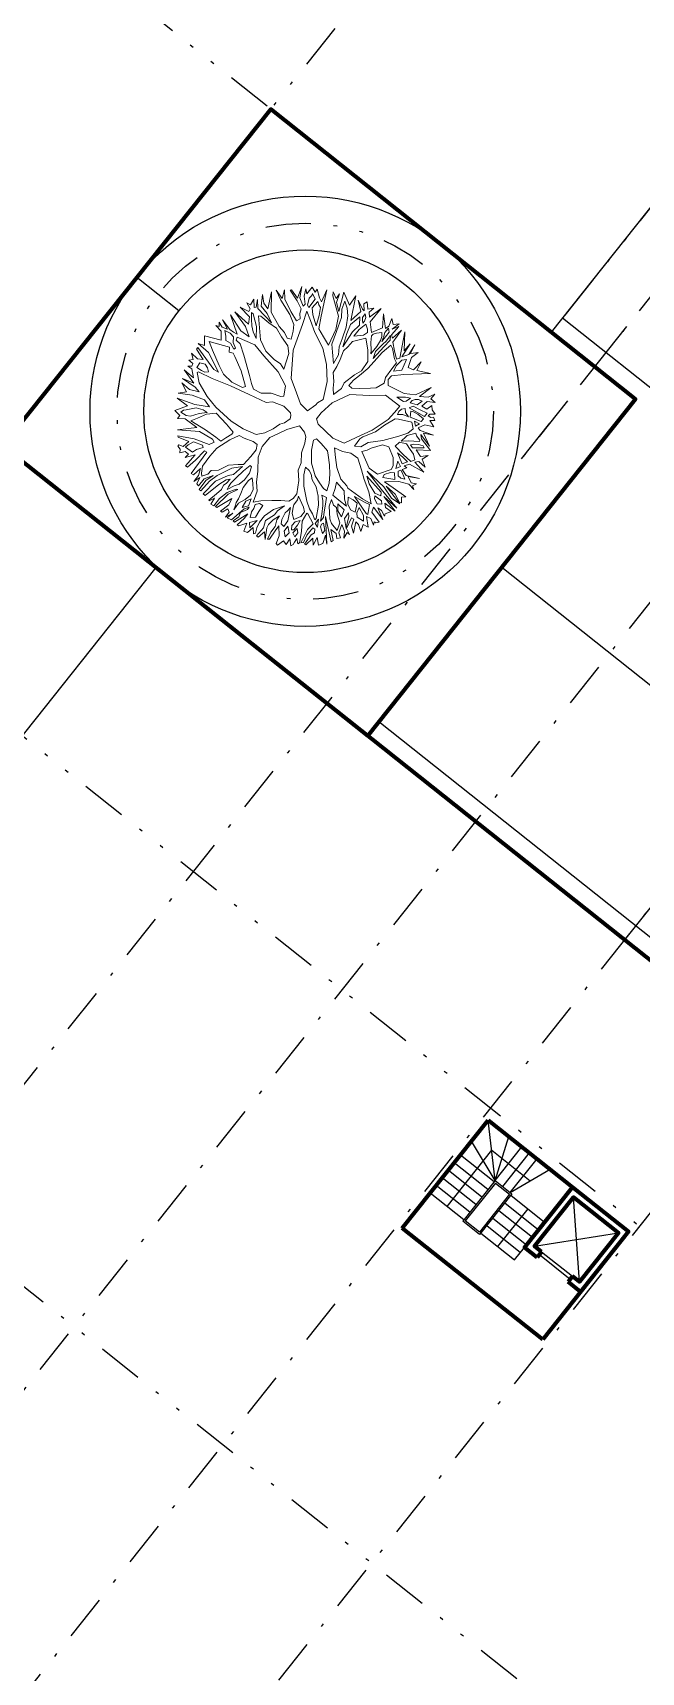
# Model space of a CAD drawing. Header units: metres. Extents: x -664657 to -643449, y -1076720 to -1062383.
# Drawn here: x -657623.84 to -657606.88, y -1068056.24 to -1068010.51 of the extents above; entities that cross this region are included whole.
import ezdxf

# ---------------------------------------------------------------- set-up
doc = ezdxf.new("R2010")
doc.units = ezdxf.units.M
doc.header["$LTSCALE"] = 0.1
doc.linetypes.add('DASHDOT', pattern=[25.4, 12.7, -6.35, 0, -6.35])
doc.linetypes.add('DIVIDE', pattern=[31.75, 12.7, -6.35, 0, -6.35, 0, -6.35])
doc.layers.get('0').update_dxf_attribs({"color": 8, "lineweight": 9})
for name, color, linetype in [('AA_THER_popis', 6, 'Continuous'), ('AA_THER_slabá', 4, 'Continuous'), ('AA_THER_čerchovaná', 84, 'DIVIDE')]:
    doc.layers.add(name, color=color, linetype=linetype)
doc.layers.add('AA_THER_silná', color=1, linetype='Continuous', lineweight=70)
doc.layers.add('AA_THER_STAFAZ', color=252, linetype='Continuous', lineweight=0)

# ---------------------------------------------------------------- blocks, each defined once
blk = doc.blocks.new('A$C0C461CEA')
for p, q in [((-0.025, 0.681), (-0.029, 0.73)), ((-0.029, 0.73), (-0.001, 0.656)), ((0.063, 0.606), (-0.009, 0.765)), ((-0.009, 0.765), (0.101, 0.706)), ((0.101, 0.706), (0.094, 0.804)), ((0.094, 0.804), (0.195, 0.61)), ((0.214, 0.725), (0.134, 0.788)), ((0.134, 0.788), (0.212, 0.751)), ((0.191, 0.795), (0.205, 0.826)), ((0.231, 0.749), (0.191, 0.795)), ((0.195, 0.61), (0.214, 0.725)), ((0.205, 0.826), (0.247, 0.779)), ((0.212, 0.751), (0.231, 0.749)), ((0.247, 0.779), (0.283, 0.818)), ((0.256, 0.734), (0.28, 0.713)), ((0.257, 0.695), (0.256, 0.734)), ((0.283, 0.818), (0.273, 0.766)), ((0.273, 0.766), (0.303, 0.735)), ((0.303, 0.735), (0.335, 0.855)), ((0.335, 0.855), (0.332, 0.706)), ((0.448, 0.732), (0.381, 0.832)), ((0.381, 0.832), (0.473, 0.745)), ((0.398, 0.641), (0.448, 0.732)), ((0.483, 0.777), (0.463, 0.845)), ((0.463, 0.845), (0.503, 0.812)), ((0.473, 0.745), (0.483, 0.777)), ((0.49, 0.711), (0.491, 0.762)), ((0.491, 0.762), (0.519, 0.739)), ((0.503, 0.812), (0.541, 0.849)), ((0.519, 0.739), (0.518, 0.634)), ((0.541, 0.849), (0.523, 0.775)), ((0.523, 0.775), (0.552, 0.829)), ((0.544, 0.723), (0.568, 0.689)), ((0.547, 0.66), (0.544, 0.723)), ((0.552, 0.829), (0.55, 0.733)), ((0.55, 0.733), (0.572, 0.716)), ((0.572, 0.716), (0.592, 0.82)), ((0.592, 0.82), (0.599, 0.69)), ((0.732, 0.619), (0.623, 0.824)), ((0.623, 0.824), (0.721, 0.691)), ((0.721, 0.691), (0.725, 0.772)), ((0.725, 0.772), (0.739, 0.638)), ((0.773, 0.691), (0.762, 0.79)), ((0.762, 0.79), (0.78, 0.708)), ((0.782, 0.71), (0.826, 0.755)), ((0.826, 0.755), (0.807, 0.687)), ((-0.291, 0.473), (-0.326, 0.577)), ((-0.326, 0.577), (-0.279, 0.488)), ((-0.256, 0.522), (-0.284, 0.582)), ((-0.284, 0.582), (-0.25, 0.553)), ((-0.25, 0.553), (-0.251, 0.627)), ((-0.251, 0.627), (-0.205, 0.61)), ((-0.215, 0.587), (-0.164, 0.562)), ((-0.208, 0.57), (-0.215, 0.587)), ((-0.205, 0.61), (-0.205, 0.641)), ((-0.205, 0.641), (-0.143, 0.596)), ((-0.143, 0.596), (-0.108, 0.579)), ((-0.108, 0.579), (-0.136, 0.688)), ((-0.136, 0.688), (-0.031, 0.479)), ((-0.062, 0.681), (-0.084, 0.71)), ((-0.084, 0.71), (-0.025, 0.681)), ((0.086, 0.573), (-0.062, 0.681)), ((-0.001, 0.656), (0.063, 0.606)), ((0.049, 0.709), (0.1, 0.674)), ((0.071, 0.64), (0.049, 0.709)), ((0.115, 0.58), (0.071, 0.64)), ((0.141, 0.467), (0.086, 0.573)), ((0.1, 0.674), (0.148, 0.626)), ((0.154, 0.458), (0.115, 0.58)), ((0.148, 0.626), (0.198, 0.54)), ((0.212, 0.581), (0.226, 0.644)), ((0.236, 0.499), (0.212, 0.581)), ((0.226, 0.644), (0.236, 0.684)), ((0.236, 0.684), (0.278, 0.625)), ((0.272, 0.676), (0.257, 0.695)), ((0.278, 0.625), (0.267, 0.543)), ((0.291, 0.657), (0.272, 0.676)), ((0.28, 0.713), (0.29, 0.678)), ((0.29, 0.678), (0.291, 0.657)), ((0.298, 0.594), (0.316, 0.668)), ((0.299, 0.519), (0.298, 0.594)), ((0.359, 0.578), (0.299, 0.519)), ((0.316, 0.668), (0.354, 0.641)), ((0.392, 0.572), (0.318, 0.477)), ((0.332, 0.706), (0.398, 0.641)), ((0.354, 0.641), (0.373, 0.618)), ((0.373, 0.618), (0.359, 0.578)), ((0.469, 0.501), (0.392, 0.572)), ((0.419, 0.639), (0.417, 0.618)), ((0.417, 0.618), (0.449, 0.568)), ((0.438, 0.663), (0.419, 0.639)), ((0.471, 0.697), (0.438, 0.663)), ((0.482, 0.682), (0.471, 0.697)), ((0.492, 0.669), (0.482, 0.682)), ((0.505, 0.682), (0.49, 0.711)), ((0.503, 0.634), (0.492, 0.669)), ((0.512, 0.575), (0.503, 0.634)), ((0.518, 0.634), (0.505, 0.682)), ((0.511, 0.491), (0.512, 0.575)), ((0.53, 0.531), (0.539, 0.622)), ((0.539, 0.622), (0.547, 0.66)), ((0.562, 0.609), (0.551, 0.471)), ((0.568, 0.689), (0.562, 0.609)), ((0.6, 0.66), (0.581, 0.563)), ((0.599, 0.69), (0.656, 0.641)), ((0.629, 0.644), (0.6, 0.66)), ((0.699, 0.587), (0.629, 0.644)), ((0.656, 0.641), (0.716, 0.594)), ((0.735, 0.569), (0.699, 0.587)), ((0.716, 0.594), (0.732, 0.619)), ((0.739, 0.638), (0.773, 0.691)), ((0.756, 0.617), (0.75, 0.55)), ((0.785, 0.647), (0.756, 0.617)), ((0.78, 0.708), (0.782, 0.71)), ((0.811, 0.549), (0.785, 0.647)), ((0.807, 0.687), (0.84, 0.599)), ((0.84, 0.599), (0.888, 0.613)), ((1.024, 0.679), (0.847, 0.53)), ((0.888, 0.613), (0.897, 0.711)), ((0.897, 0.711), (0.915, 0.627)), ((0.915, 0.627), (1.024, 0.679)), ((1.039, 0.454), (1.103, 0.589)), ((1.103, 0.589), (1.074, 0.465)), ((-0.394, 0.388), (-0.424, 0.459)), ((-0.424, 0.459), (-0.372, 0.399)), ((-0.386, 0.487), (-0.377, 0.497)), ((-0.28, 0.452), (-0.386, 0.487)), ((-0.377, 0.497), (-0.291, 0.473)), ((-0.209, 0.421), (-0.28, 0.452)), ((-0.279, 0.488), (-0.209, 0.448)), ((-0.207, 0.472), (-0.256, 0.522)), ((-0.212, 0.536), (-0.208, 0.57)), ((-0.186, 0.48), (-0.212, 0.536)), ((-0.209, 0.448), (-0.207, 0.472)), ((-0.163, 0.47), (-0.186, 0.48)), ((-0.164, 0.562), (-0.163, 0.47)), ((-0.157, 0.436), (-0.114, 0.321)), ((-0.081, 0.391), (-0.157, 0.436)), ((-0.134, 0.562), (-0.138, 0.487)), ((-0.138, 0.487), (-0.095, 0.443)), ((-0.111, 0.544), (-0.134, 0.562)), ((-0.084, 0.536), (-0.111, 0.544)), ((-0.095, 0.443), (-0.013, 0.385)), ((-0.05, 0.471), (-0.084, 0.536)), ((-0.013, 0.385), (-0.05, 0.471)), ((-0.031, 0.479), (0.019, 0.379)), ((0.175, 0.322), (0.141, 0.467)), ((0.193, 0.345), (0.154, 0.458)), ((0.198, 0.54), (0.234, 0.438)), ((0.234, 0.438), (0.258, 0.367)), ((0.281, 0.388), (0.236, 0.499)), ((0.267, 0.543), (0.281, 0.388)), ((0.318, 0.477), (0.314, 0.414)), ((0.449, 0.568), (0.492, 0.518)), ((0.532, 0.422), (0.469, 0.501)), ((0.492, 0.518), (0.511, 0.491)), ((0.551, 0.471), (0.53, 0.531)), ((0.574, 0.456), (0.571, 0.374)), ((0.581, 0.563), (0.574, 0.456)), ((0.736, 0.502), (0.735, 0.569)), ((0.738, 0.409), (0.736, 0.502)), ((0.75, 0.55), (0.759, 0.494)), ((0.759, 0.494), (0.811, 0.549)), ((0.772, 0.454), (0.768, 0.41)), ((0.847, 0.53), (0.772, 0.454)), ((0.955, 0.401), (1.039, 0.454)), ((1.085, 0.438), (1.06, 0.421)), ((1.074, 0.465), (1.137, 0.506)), ((1.117, 0.447), (1.085, 0.438)), ((1.102, 0.394), (1.117, 0.447)), ((1.137, 0.506), (1.166, 0.562)), ((1.154, 0.472), (1.142, 0.409)), ((1.213, 0.508), (1.154, 0.472)), ((1.166, 0.562), (1.164, 0.508)), ((1.164, 0.508), (1.213, 0.508)), ((1.193, 0.416), (1.206, 0.47)), ((1.206, 0.47), (1.232, 0.441)), ((1.232, 0.441), (1.276, 0.429)), ((1.276, 0.429), (1.239, 0.399)), ((-0.495, 0.221), (-0.55, 0.309)), ((-0.55, 0.309), (-0.495, 0.256)), ((-0.436, 0.238), (-0.503, 0.376)), ((-0.503, 0.376), (-0.397, 0.235)), ((-0.394, 0.371), (-0.482, 0.412)), ((-0.482, 0.412), (-0.394, 0.388)), ((-0.256, 0.32), (-0.394, 0.371)), ((-0.372, 0.399), (-0.265, 0.347)), ((-0.265, 0.347), (-0.176, 0.312)), ((-0.174, 0.275), (-0.256, 0.32)), ((-0.194, 0.381), (-0.209, 0.421)), ((-0.162, 0.346), (-0.194, 0.381)), ((-0.176, 0.312), (-0.162, 0.346)), ((-0.114, 0.321), (-0.04, 0.095)), ((0.012, 0.333), (-0.081, 0.391)), ((0.154, 0.269), (0.012, 0.333)), ((0.019, 0.379), (0.096, 0.349)), ((0.096, 0.349), (0.175, 0.322)), ((0.24, 0.295), (0.193, 0.345)), ((0.308, 0.222), (0.24, 0.295)), ((0.258, 0.367), (0.296, 0.309)), ((0.296, 0.309), (0.308, 0.222)), ((0.314, 0.414), (0.309, 0.363)), ((0.309, 0.363), (0.334, 0.286)), ((0.513, 0.258), (0.54, 0.324)), ((0.54, 0.324), (0.532, 0.422)), ((0.571, 0.374), (0.551, 0.283)), ((0.694, 0.255), (0.731, 0.289)), ((0.834, 0.289), (0.726, 0.197)), ((0.731, 0.289), (0.76, 0.363)), ((0.76, 0.363), (0.738, 0.409)), ((0.768, 0.41), (0.8, 0.37)), ((0.8, 0.37), (0.955, 0.401)), ((0.992, 0.29), (0.834, 0.289)), ((0.943, 0.354), (0.922, 0.336)), ((0.922, 0.336), (0.992, 0.342)), ((0.983, 0.384), (0.943, 0.354)), ((1.022, 0.404), (0.983, 0.384)), ((0.99, 0.219), (0.992, 0.29)), ((0.992, 0.342), (1.008, 0.359)), ((1.008, 0.359), (1.022, 0.404)), ((1.04, 0.305), (1.019, 0.28)), ((1.065, 0.28), (1.04, 0.305)), ((1.06, 0.421), (1.046, 0.396)), ((1.046, 0.396), (1.046, 0.37)), ((1.046, 0.37), (1.102, 0.394)), ((1.084, 0.364), (1.065, 0.329)), ((1.065, 0.329), (1.216, 0.353)), ((1.151, 0.377), (1.084, 0.364)), ((1.115, 0.327), (1.094, 0.318)), ((1.094, 0.318), (1.123, 0.272)), ((1.157, 0.334), (1.115, 0.327)), ((1.123, 0.272), (1.221, 0.303)), ((1.142, 0.409), (1.193, 0.416)), ((1.216, 0.393), (1.151, 0.377)), ((1.223, 0.332), (1.157, 0.334)), ((1.216, 0.353), (1.216, 0.393)), ((1.221, 0.303), (1.223, 0.332)), ((1.265, 0.299), (1.236, 0.242)), ((1.239, 0.399), (1.239, 0.378)), ((1.239, 0.378), (1.266, 0.383)), ((1.336, 0.335), (1.265, 0.299)), ((1.266, 0.383), (1.281, 0.398)), ((1.308, 0.383), (1.275, 0.358)), ((1.275, 0.358), (1.336, 0.335)), ((1.281, 0.398), (1.308, 0.383)), ((-0.612, 0.165), (-0.577, 0.172)), ((-0.557, 0.142), (-0.612, 0.165)), ((-0.577, 0.172), (-0.583, 0.229)), ((-0.583, 0.229), (-0.536, 0.174)), ((-0.526, 0.187), (-0.556, 0.247)), ((-0.556, 0.247), (-0.505, 0.187)), ((-0.536, 0.174), (-0.526, 0.187)), ((-0.505, 0.187), (-0.335, 0.163)), ((-0.495, 0.256), (-0.436, 0.238)), ((-0.415, 0.205), (-0.495, 0.221)), ((-0.444, 0.15), (-0.46, 0.141)), ((-0.353, 0.149), (-0.444, 0.15)), ((-0.335, 0.163), (-0.415, 0.205)), ((-0.397, 0.235), (-0.263, 0.181)), ((-0.273, 0.155), (-0.353, 0.149)), ((-0.191, 0.121), (-0.273, 0.155)), ((-0.263, 0.181), (-0.194, 0.167)), ((-0.194, 0.167), (-0.145, 0.146)), ((-0.142, 0.224), (-0.174, 0.275)), ((-0.145, 0.146), (-0.114, 0.159)), ((-0.114, 0.159), (-0.142, 0.224)), ((0.266, 0.178), (0.154, 0.269)), ((0.364, 0.065), (0.266, 0.178)), ((0.334, 0.286), (0.348, 0.221)), ((0.348, 0.221), (0.354, 0.16)), ((0.354, 0.16), (0.409, 0.103)), ((0.485, 0.148), (0.513, 0.258)), ((0.498, 0.096), (0.485, 0.148)), ((0.534, 0.218), (0.533, 0.155)), ((0.533, 0.155), (0.567, 0.153)), ((0.551, 0.283), (0.534, 0.218)), ((0.567, 0.153), (0.619, 0.192)), ((0.726, 0.197), (0.588, 0.099)), ((0.619, 0.192), (0.694, 0.255)), ((0.985, 0.138), (0.99, 0.219)), ((1.029, 0.181), (0.99, 0.078)), ((1.019, 0.28), (1.014, 0.25)), ((1.014, 0.25), (1.022, 0.223)), ((1.022, 0.223), (1.057, 0.251)), ((1.054, 0.196), (1.029, 0.181)), ((1.161, 0.247), (1.054, 0.196)), ((1.057, 0.251), (1.11, 0.266)), ((1.11, 0.266), (1.065, 0.28)), ((1.15, 0.081), (1.193, 0.151)), ((1.207, 0.21), (1.161, 0.247)), ((1.221, 0.277), (1.173, 0.268)), ((1.173, 0.268), (1.209, 0.239)), ((1.193, 0.151), (1.207, 0.21)), ((1.249, 0.194), (1.201, 0.132)), ((1.209, 0.239), (1.221, 0.277)), ((1.236, 0.242), (1.263, 0.236)), ((1.268, 0.179), (1.249, 0.194)), ((1.263, 0.236), (1.379, 0.275)), ((1.314, 0.169), (1.268, 0.179)), ((1.277, 0.128), (1.319, 0.158)), ((1.411, 0.18), (1.289, 0.213)), ((1.289, 0.213), (1.317, 0.184)), ((1.379, 0.275), (1.301, 0.236)), ((1.301, 0.236), (1.411, 0.18)), ((1.319, 0.158), (1.314, 0.169)), ((1.317, 0.184), (1.443, 0.155)), ((1.367, 0.149), (1.327, 0.131)), ((1.443, 0.155), (1.34, 0.081)), ((1.384, 0.138), (1.367, 0.149)), ((-0.493, -0.002), (-0.644, 0.041)), ((-0.644, 0.041), (-0.485, 0.03)), ((-0.635, 0.101), (-0.551, 0.117)), ((-0.519, 0.086), (-0.635, 0.101)), ((-0.551, 0.117), (-0.557, 0.142)), ((-0.509, 0.126), (-0.526, 0.126)), ((-0.526, 0.126), (-0.492, 0.08)), ((-0.485, 0.03), (-0.519, 0.086)), ((-0.416, 0.057), (-0.509, 0.126)), ((-0.492, 0.08), (-0.453, 0.038)), ((-0.46, 0.141), (-0.318, -0.013)), ((-0.453, 0.038), (-0.411, 0.003)), ((-0.354, -0.026), (-0.416, 0.057)), ((-0.411, 0.003), (-0.354, -0.026)), ((-0.099, 0.096), (-0.191, 0.121)), ((-0.05, 0.048), (-0.099, 0.096)), ((0, -0.086), (-0.05, 0.048)), ((-0.04, 0.095), (0.101, -0.11)), ((0.435, -0.079), (0.364, 0.065)), ((0.409, 0.103), (0.439, 0.053)), ((0.439, 0.053), (0.476, 0.01)), ((0.476, 0.01), (0.498, 0.096)), ((0.588, 0.099), (0.514, -0.053)), ((0.934, -0.024), (0.985, 0.138)), ((0.99, 0.078), (0.966, -0.017)), ((1.064, -0.035), (1.15, 0.081)), ((1.184, 0.044), (1.176, -0.007)), ((1.242, 0.072), (1.184, 0.044)), ((1.201, 0.118), (1.192, 0.06)), ((1.192, 0.06), (1.242, 0.105)), ((1.201, 0.132), (1.201, 0.118)), ((1.242, 0.105), (1.277, 0.128)), ((1.297, 0.051), (1.242, 0.072)), ((1.294, 0.108), (1.276, 0.086)), ((1.276, 0.086), (1.305, 0.077)), ((1.327, 0.131), (1.294, 0.108)), ((1.347, 0.037), (1.297, 0.051)), ((1.305, 0.077), (1.384, 0.138)), ((1.34, 0.081), (1.406, 0.061)), ((1.386, 0.006), (1.347, 0.037)), ((1.367, -0.026), (1.386, 0.006)), ((1.421, 0.016), (1.398, -0.011)), ((1.406, 0.061), (1.454, 0.109)), ((1.495, 0.013), (1.421, 0.016)), ((1.454, 0.109), (1.431, 0.05)), ((1.431, 0.05), (1.495, 0.013)), ((-0.672, -0.144), (-0.697, -0.115)), ((-0.697, -0.115), (-0.649, -0.134)), ((-0.599, -0.118), (-0.687, -0.081)), ((-0.687, -0.081), (-0.582, -0.108)), ((-0.508, -0.101), (-0.659, -0.004)), ((-0.659, -0.004), (-0.5, -0.057)), ((-0.649, -0.134), (-0.599, -0.118)), ((-0.561, -0.129), (-0.611, -0.142)), ((-0.611, -0.142), (-0.575, -0.175)), ((-0.582, -0.108), (-0.544, -0.105)), ((-0.519, -0.137), (-0.561, -0.129)), ((-0.544, -0.105), (-0.508, -0.101)), ((-0.491, -0.179), (-0.519, -0.137)), ((-0.5, -0.057), (-0.412, -0.054)), ((-0.412, -0.054), (-0.493, -0.002)), ((-0.33, -0.078), (-0.491, -0.12)), ((-0.491, -0.12), (-0.481, -0.145)), ((-0.208, -0.104), (-0.33, -0.078)), ((-0.318, -0.013), (-0.221, -0.06)), ((-0.221, -0.06), (-0.118, -0.072)), ((-0.023, -0.134), (-0.208, -0.104)), ((-0.118, -0.072), (-0.051, -0.067)), ((-0.051, -0.067), (0, -0.086)), ((0.101, -0.19), (-0.023, -0.134)), ((0.101, -0.11), (0.215, -0.18)), ((0.412, -0.132), (0.435, -0.079)), ((0.412, -0.157), (0.412, -0.132)), ((0.514, -0.053), (0.492, -0.182)), ((0.864, -0.159), (0.934, -0.024)), ((0.908, -0.119), (0.897, -0.15)), ((0.966, -0.017), (0.908, -0.119)), ((0.946, -0.198), (0.973, -0.127)), ((0.973, -0.127), (1.064, -0.035)), ((1.084, -0.067), (1.026, -0.151)), ((1.138, -0.047), (1.084, -0.067)), ((1.225, -0.095), (1.138, -0.047)), ((1.176, -0.007), (1.277, -0.02)), ((1.271, -0.153), (1.225, -0.095)), ((1.231, -0.04), (1.321, -0.091)), ((1.289, -0.041), (1.231, -0.04)), ((1.277, -0.02), (1.367, -0.026)), ((1.324, -0.116), (1.277, -0.096)), ((1.277, -0.096), (1.303, -0.157)), ((1.346, -0.047), (1.289, -0.041)), ((1.303, -0.157), (1.324, -0.116)), ((1.321, -0.091), (1.346, -0.047)), ((1.347, -0.14), (1.333, -0.161)), ((1.374, -0.053), (1.346, -0.093)), ((1.346, -0.093), (1.374, -0.091)), ((1.368, -0.148), (1.347, -0.14)), ((1.374, -0.091), (1.353, -0.129)), ((1.353, -0.129), (1.41, -0.147)), ((1.514, -0.029), (1.374, -0.053)), ((1.398, -0.011), (1.514, -0.029)), ((1.41, -0.147), (1.519, -0.094)), ((1.519, -0.094), (1.431, -0.145)), ((-0.721, -0.288), (-0.583, -0.227)), ((-0.701, -0.157), (-0.672, -0.144)), ((-0.634, -0.167), (-0.701, -0.157)), ((-0.49, -0.229), (-0.658, -0.302)), ((-0.583, -0.227), (-0.634, -0.167)), ((-0.575, -0.175), (-0.552, -0.204)), ((-0.552, -0.204), (-0.506, -0.197)), ((-0.506, -0.197), (-0.448, -0.22)), ((-0.444, -0.203), (-0.491, -0.179)), ((-0.465, -0.267), (-0.49, -0.229)), ((-0.481, -0.145), (-0.435, -0.149)), ((-0.431, -0.251), (-0.465, -0.267)), ((-0.448, -0.22), (-0.444, -0.203)), ((-0.435, -0.149), (-0.35, -0.207)), ((-0.402, -0.266), (-0.431, -0.251)), ((-0.281, -0.328), (-0.402, -0.266)), ((-0.35, -0.207), (-0.2, -0.314)), ((0.147, -0.271), (0.101, -0.19)), ((0.128, -0.29), (0.147, -0.271)), ((0.215, -0.18), (0.302, -0.23)), ((0.302, -0.23), (0.386, -0.241)), ((0.386, -0.241), (0.412, -0.157)), ((0.492, -0.182), (0.493, -0.246)), ((0.493, -0.246), (0.533, -0.274)), ((0.533, -0.274), (0.71, -0.29)), ((0.71, -0.29), (0.814, -0.262)), ((0.814, -0.262), (0.864, -0.159)), ((0.897, -0.15), (0.901, -0.228)), ((0.901, -0.228), (0.946, -0.198)), ((1.009, -0.187), (0.98, -0.225)), ((0.98, -0.225), (1.12, -0.297)), ((1.026, -0.151), (1.009, -0.187)), ((1.208, -0.294), (1.276, -0.187)), ((1.287, -0.212), (1.256, -0.26)), ((1.256, -0.26), (1.262, -0.288)), ((1.262, -0.288), (1.356, -0.236)), ((1.276, -0.187), (1.271, -0.153)), ((1.318, -0.192), (1.287, -0.212)), ((1.394, -0.229), (1.298, -0.308)), ((1.356, -0.236), (1.318, -0.192)), ((1.333, -0.161), (1.36, -0.194)), ((1.36, -0.194), (1.389, -0.194)), ((1.4, -0.166), (1.368, -0.148)), ((1.389, -0.194), (1.421, -0.179)), ((1.476, -0.191), (1.394, -0.229)), ((1.421, -0.179), (1.4, -0.166)), ((1.431, -0.145), (1.486, -0.17)), ((1.541, -0.201), (1.476, -0.191)), ((1.486, -0.17), (1.527, -0.148)), ((1.527, -0.148), (1.511, -0.184)), ((1.511, -0.184), (1.541, -0.201)), ((-0.722, -0.374), (-0.67, -0.354)), ((-0.605, -0.381), (-0.722, -0.374)), ((-0.67, -0.354), (-0.721, -0.288)), ((-0.705, -0.422), (-0.705, -0.403)), ((-0.705, -0.403), (-0.475, -0.468)), ((-0.602, -0.457), (-0.705, -0.422)), ((-0.658, -0.302), (-0.588, -0.343)), ((-0.429, -0.459), (-0.605, -0.381)), ((-0.588, -0.343), (-0.459, -0.411)), ((-0.459, -0.411), (-0.383, -0.446)), ((-0.167, -0.411), (-0.281, -0.328)), ((-0.2, -0.314), (-0.141, -0.358)), ((-0.182, -0.436), (-0.167, -0.411)), ((-0.141, -0.358), (-0.098, -0.387)), ((0.06, -0.41), (-0.099, -0.448)), ((-0.098, -0.387), (-0.025, -0.371)), ((-0.025, -0.371), (0.046, -0.318)), ((0.046, -0.318), (0.128, -0.29)), ((0.101, -0.37), (0.06, -0.41)), ((0.202, -0.337), (0.101, -0.37)), ((0.284, -0.347), (0.202, -0.337)), ((0.301, -0.364), (0.284, -0.347)), ((0.295, -0.448), (0.313, -0.389)), ((0.313, -0.389), (0.301, -0.364)), ((0.414, -0.386), (0.348, -0.481)), ((0.482, -0.404), (0.414, -0.386)), ((0.518, -0.429), (0.482, -0.404)), ((0.601, -0.382), (0.587, -0.408)), ((0.587, -0.408), (0.628, -0.487)), ((0.66, -0.39), (0.601, -0.382)), ((0.74, -0.406), (0.66, -0.39)), ((0.768, -0.431), (0.74, -0.406)), ((0.773, -0.347), (0.846, -0.329)), ((0.833, -0.407), (0.773, -0.347)), ((0.896, -0.469), (0.833, -0.407)), ((0.846, -0.329), (0.914, -0.295)), ((0.914, -0.295), (0.987, -0.292)), ((0.987, -0.292), (1.076, -0.35)), ((1.076, -0.35), (1.146, -0.402)), ((1.12, -0.297), (1.208, -0.294)), ((1.322, -0.346), (1.122, -0.328)), ((1.122, -0.328), (1.314, -0.377)), ((1.146, -0.366), (1.331, -0.398)), ((1.205, -0.406), (1.146, -0.366)), ((1.146, -0.402), (1.247, -0.462)), ((1.293, -0.438), (1.205, -0.406)), ((1.35, -0.423), (1.293, -0.438)), ((1.298, -0.308), (1.389, -0.301)), ((1.314, -0.377), (1.526, -0.421)), ((1.436, -0.382), (1.322, -0.346)), ((1.331, -0.398), (1.35, -0.423)), ((1.439, -0.334), (1.334, -0.329)), ((1.334, -0.329), (1.521, -0.375)), ((1.526, -0.421), (1.375, -0.412)), ((1.375, -0.412), (1.53, -0.449)), ((1.389, -0.301), (1.527, -0.295)), ((1.521, -0.375), (1.436, -0.382)), ((1.513, -0.369), (1.439, -0.334)), ((1.527, -0.295), (1.496, -0.321)), ((1.496, -0.321), (1.528, -0.358)), ((1.528, -0.358), (1.513, -0.369)), ((-0.671, -0.512), (-0.715, -0.477)), ((-0.715, -0.477), (-0.643, -0.483)), ((-0.697, -0.539), (-0.671, -0.512)), ((-0.651, -0.541), (-0.697, -0.539)), ((-0.67, -0.585), (-0.643, -0.564)), ((-0.643, -0.564), (-0.651, -0.541)), ((-0.643, -0.483), (-0.602, -0.457)), ((-0.562, -0.478), (-0.608, -0.497)), ((-0.608, -0.497), (-0.603, -0.545)), ((-0.603, -0.545), (-0.555, -0.54)), ((-0.569, -0.566), (-0.571, -0.578)), ((-0.439, -0.537), (-0.569, -0.566)), ((-0.528, -0.49), (-0.562, -0.478)), ((-0.555, -0.54), (-0.523, -0.534)), ((-0.5, -0.512), (-0.528, -0.49)), ((-0.523, -0.534), (-0.5, -0.512)), ((-0.475, -0.468), (-0.429, -0.459)), ((-0.274, -0.489), (-0.439, -0.537)), ((-0.383, -0.446), (-0.284, -0.456)), ((-0.284, -0.456), (-0.182, -0.436)), ((-0.099, -0.448), (-0.274, -0.489)), ((0.215, -0.623), (0.252, -0.551)), ((0.252, -0.551), (0.271, -0.484)), ((0.271, -0.484), (0.295, -0.448)), ((0.309, -0.559), (0.276, -0.629)), ((0.348, -0.481), (0.309, -0.559)), ((0.544, -0.477), (0.518, -0.429)), ((0.574, -0.561), (0.544, -0.477)), ((0.627, -0.632), (0.574, -0.561)), ((0.628, -0.487), (0.7, -0.576)), ((0.831, -0.489), (0.768, -0.431)), ((0.885, -0.552), (0.831, -0.489)), ((0.927, -0.618), (0.885, -0.552)), ((0.987, -0.527), (0.896, -0.469)), ((1.063, -0.541), (0.987, -0.527)), ((1.084, -0.55), (1.063, -0.541)), ((1.24, -0.542), (1.084, -0.55)), ((1.271, -0.556), (1.173, -0.572)), ((1.173, -0.572), (1.345, -0.623)), ((1.328, -0.531), (1.24, -0.542)), ((1.247, -0.462), (1.328, -0.531)), ((1.32, -0.545), (1.271, -0.556)), ((1.308, -0.455), (1.382, -0.454)), ((1.323, -0.478), (1.308, -0.455)), ((1.362, -0.62), (1.32, -0.545)), ((1.367, -0.498), (1.323, -0.478)), ((1.492, -0.575), (1.361, -0.539)), ((1.361, -0.539), (1.376, -0.585)), ((1.403, -0.475), (1.367, -0.498)), ((1.382, -0.454), (1.403, -0.475)), ((1.434, -0.521), (1.395, -0.521)), ((1.395, -0.521), (1.492, -0.575)), ((1.53, -0.449), (1.415, -0.452)), ((1.415, -0.452), (1.445, -0.477)), ((1.485, -0.543), (1.434, -0.521)), ((1.445, -0.477), (1.505, -0.474)), ((1.505, -0.474), (1.477, -0.522)), ((1.477, -0.522), (1.485, -0.543)), ((-0.537, -0.67), (-0.676, -0.63)), ((-0.676, -0.63), (-0.569, -0.633)), ((-0.628, -0.583), (-0.67, -0.585)), ((-0.639, -0.698), (-0.537, -0.67)), ((-0.507, -0.691), (-0.639, -0.698)), ((-0.569, -0.633), (-0.628, -0.583)), ((-0.571, -0.578), (-0.503, -0.638)), ((-0.532, -0.735), (-0.456, -0.699)), ((-0.456, -0.699), (-0.507, -0.691)), ((-0.503, -0.638), (-0.373, -0.687)), ((-0.373, -0.687), (-0.256, -0.714)), ((-0.256, -0.714), (-0.076, -0.727)), ((-0.076, -0.727), (0.048, -0.713)), ((0.048, -0.713), (0.165, -0.682)), ((0.165, -0.682), (0.215, -0.623)), ((0.276, -0.629), (0.273, -0.73)), ((0.648, -0.697), (0.627, -0.632)), ((0.706, -0.765), (0.648, -0.697)), ((0.68, -0.635), (0.71, -0.698)), ((0.723, -0.641), (0.68, -0.635)), ((0.7, -0.576), (0.793, -0.643)), ((0.71, -0.698), (0.771, -0.775)), ((0.755, -0.654), (0.723, -0.641)), ((0.793, -0.687), (0.755, -0.654)), ((0.793, -0.643), (0.86, -0.669)), ((0.861, -0.713), (0.793, -0.687)), ((0.86, -0.669), (0.919, -0.683)), ((0.923, -0.765), (0.861, -0.713)), ((0.919, -0.683), (0.953, -0.683)), ((0.953, -0.683), (0.927, -0.618)), ((0.973, -0.572), (1.072, -0.589)), ((0.997, -0.622), (0.973, -0.572)), ((1.018, -0.681), (0.997, -0.622)), ((1.087, -0.68), (1.018, -0.681)), ((1.072, -0.589), (1.119, -0.642)), ((1.171, -0.679), (1.087, -0.68)), ((1.099, -0.713), (1.174, -0.717)), ((1.139, -0.759), (1.099, -0.713)), ((1.119, -0.642), (1.171, -0.679)), ((1.135, -0.61), (1.181, -0.601)), ((1.169, -0.658), (1.135, -0.61)), ((1.218, -0.683), (1.169, -0.658)), ((1.181, -0.601), (1.228, -0.603)), ((1.262, -0.674), (1.218, -0.683)), ((1.228, -0.603), (1.262, -0.674)), ((1.339, -0.652), (1.266, -0.621)), ((1.266, -0.621), (1.279, -0.67)), ((1.279, -0.67), (1.304, -0.696)), ((1.304, -0.696), (1.367, -0.69)), ((1.367, -0.69), (1.339, -0.652)), ((1.345, -0.623), (1.362, -0.62)), ((1.404, -0.631), (1.364, -0.641)), ((1.364, -0.641), (1.432, -0.706)), ((1.376, -0.585), (1.48, -0.613)), ((1.432, -0.706), (1.386, -0.715)), ((1.457, -0.664), (1.404, -0.631)), ((1.461, -0.634), (1.444, -0.636)), ((1.444, -0.636), (1.457, -0.664)), ((1.48, -0.613), (1.461, -0.634)), ((-0.54, -0.767), (-0.622, -0.732)), ((-0.622, -0.732), (-0.532, -0.735)), ((-0.483, -0.76), (-0.59, -0.822)), ((-0.59, -0.822), (-0.54, -0.767)), ((-0.568, -0.862), (-0.416, -0.81)), ((-0.374, -0.724), (-0.483, -0.76)), ((-0.388, -0.824), (-0.446, -0.892)), ((-0.416, -0.81), (-0.302, -0.746)), ((-0.329, -0.8), (-0.388, -0.824)), ((-0.381, -0.913), (-0.335, -0.847)), ((-0.302, -0.746), (-0.374, -0.724)), ((-0.335, -0.847), (-0.287, -0.798)), ((-0.287, -0.798), (-0.329, -0.8)), ((-0.283, -0.813), (-0.322, -0.887)), ((-0.221, -0.753), (-0.283, -0.813)), ((-0.092, -0.771), (-0.221, -0.753)), ((-0.004, -0.791), (-0.092, -0.771)), ((-0.024, -0.869), (-0.002, -0.812)), ((-0.002, -0.812), (-0.004, -0.791)), ((0.055, -0.78), (0.014, -0.86)), ((0.103, -0.771), (0.055, -0.78)), ((0.185, -0.745), (0.103, -0.771)), ((0.227, -0.745), (0.185, -0.745)), ((0.25, -0.786), (0.227, -0.745)), ((0.249, -0.862), (0.25, -0.786)), ((0.273, -0.73), (0.303, -0.824)), ((0.303, -0.824), (0.376, -0.924)), ((0.766, -0.864), (0.706, -0.765)), ((0.771, -0.775), (0.873, -0.86)), ((0.975, -0.826), (0.923, -0.765)), ((0.943, -0.738), (0.987, -0.729)), ((0.979, -0.769), (0.943, -0.738)), ((1.031, -0.928), (0.975, -0.826)), ((1.005, -0.804), (0.979, -0.769)), ((0.987, -0.729), (1.026, -0.796)), ((1.045, -0.869), (1.005, -0.804)), ((1.026, -0.796), (1.051, -0.84)), ((1.033, -0.716), (1.053, -0.774)), ((1.078, -0.743), (1.033, -0.716)), ((1.051, -0.84), (1.075, -0.882)), ((1.053, -0.774), (1.127, -0.856)), ((1.111, -0.744), (1.078, -0.743)), ((1.151, -0.786), (1.111, -0.744)), ((1.127, -0.856), (1.163, -0.878)), ((1.193, -0.78), (1.139, -0.759)), ((1.217, -0.83), (1.151, -0.786)), ((1.174, -0.717), (1.193, -0.78)), ((1.239, -0.897), (1.217, -0.83)), ((1.22, -0.716), (1.225, -0.775)), ((1.246, -0.741), (1.22, -0.716)), ((1.225, -0.775), (1.289, -0.835)), ((1.293, -0.863), (1.24, -0.831)), ((1.24, -0.831), (1.264, -0.903)), ((1.269, -0.792), (1.246, -0.741)), ((1.292, -0.73), (1.269, -0.733)), ((1.269, -0.733), (1.293, -0.833)), ((1.289, -0.835), (1.269, -0.792)), ((1.314, -0.791), (1.292, -0.73)), ((1.293, -0.833), (1.345, -0.856)), ((1.366, -0.826), (1.314, -0.791)), ((1.345, -0.856), (1.318, -0.856)), ((1.318, -0.856), (1.327, -0.913)), ((1.351, -0.74), (1.321, -0.736)), ((1.321, -0.736), (1.366, -0.826)), ((1.406, -0.775), (1.351, -0.74)), ((1.386, -0.715), (1.406, -0.775)), ((-0.457, -0.859), (-0.568, -0.862)), ((-0.519, -0.958), (-0.457, -0.859)), ((-0.458, -0.964), (-0.519, -0.958)), ((-0.463, -0.909), (-0.469, -0.936)), ((-0.469, -0.936), (-0.415, -0.93)), ((-0.446, -0.892), (-0.463, -0.909)), ((-0.456, -0.999), (-0.458, -0.964)), ((-0.402, -0.959), (-0.456, -0.999)), ((-0.415, -0.93), (-0.381, -0.913)), ((-0.275, -0.955), (-0.402, -0.959)), ((-0.396, -1.075), (-0.275, -0.955)), ((-0.237, -0.968), (-0.396, -1.075)), ((-0.322, -0.887), (-0.355, -0.942)), ((-0.355, -0.942), (-0.206, -0.924)), ((-0.105, -0.95), (-0.237, -0.968)), ((-0.206, -0.924), (-0.095, -0.918)), ((-0.078, -0.962), (-0.105, -0.95)), ((-0.102, -1.004), (-0.078, -0.962)), ((-0.095, -0.918), (-0.04, -0.918)), ((-0.04, -0.918), (-0.024, -0.869)), ((-0.027, -0.987), (-0.034, -1.08)), ((0.014, -0.86), (-0.027, -0.987)), ((0.142, -1.04), (0.206, -0.982)), ((0.246, -0.974), (0.184, -1.043)), ((0.206, -0.982), (0.243, -0.953)), ((0.23, -1.077), (0.246, -0.974)), ((0.243, -0.953), (0.249, -0.862)), ((0.277, -0.999), (0.264, -1.085)), ((0.292, -0.925), (0.277, -0.999)), ((0.309, -0.927), (0.292, -0.925)), ((0.33, -0.981), (0.309, -0.927)), ((0.333, -1.053), (0.33, -0.981)), ((0.374, -0.999), (0.362, -1.036)), ((0.41, -1.033), (0.374, -0.999)), ((0.376, -0.924), (0.427, -1.003)), ((0.631, -1.046), (0.693, -0.999)), ((0.693, -0.999), (0.75, -0.958)), ((0.75, -0.958), (0.766, -0.918)), ((0.766, -0.918), (0.766, -0.864)), ((0.789, -0.874), (0.884, -0.921)), ((0.804, -0.903), (0.789, -0.874)), ((0.793, -1.031), (0.796, -0.994)), ((0.796, -0.994), (0.85, -1.098)), ((0.804, -0.956), (0.804, -0.903)), ((0.813, -0.977), (0.804, -0.956)), ((0.841, -1.024), (0.813, -0.977)), ((0.873, -0.86), (0.932, -0.9)), ((0.884, -0.921), (0.914, -0.946)), ((0.914, -0.998), (0.885, -1.058)), ((0.914, -0.946), (0.914, -0.998)), ((0.932, -0.9), (0.98, -0.916)), ((0.939, -0.942), (0.95, -1.023)), ((0.95, -0.942), (0.939, -0.942)), ((1.04, -0.98), (0.95, -0.942)), ((0.98, -0.916), (1.029, -0.945)), ((1.029, -0.945), (1.031, -0.928)), ((1.032, -1.052), (1.04, -0.98)), ((1.075, -0.925), (1.045, -0.869)), ((1.05, -0.921), (1.086, -0.98)), ((1.051, -0.97), (1.05, -0.921)), ((1.086, -0.98), (1.051, -0.97)), ((1.075, -0.882), (1.075, -0.925)), ((1.259, -1.006), (1.085, -0.865)), ((1.085, -0.865), (1.242, -1.046)), ((1.098, -0.94), (1.107, -0.921)), ((1.105, -0.963), (1.098, -0.94)), ((1.156, -0.996), (1.105, -0.963)), ((1.107, -0.921), (1.156, -0.965)), ((1.156, -0.965), (1.156, -0.996)), ((1.163, -0.878), (1.239, -0.897)), ((1.242, -1.046), (1.185, -0.992)), ((1.185, -0.992), (1.213, -1.063)), ((1.249, -0.922), (1.189, -0.924)), ((1.189, -0.924), (1.265, -0.987)), ((1.281, -0.953), (1.249, -0.922)), ((1.265, -0.987), (1.259, -1.006)), ((1.264, -0.903), (1.302, -0.93)), ((1.302, -0.93), (1.281, -0.953)), ((1.327, -0.913), (1.293, -0.863)), ((-0.36, -1.114), (-0.235, -1.047)), ((-0.351, -1.121), (-0.36, -1.114)), ((-0.255, -1.094), (-0.351, -1.121)), ((-0.267, -1.159), (-0.255, -1.094)), ((-0.242, -1.119), (-0.248, -1.151)), ((-0.222, -1.071), (-0.242, -1.119)), ((-0.235, -1.047), (-0.102, -1.004)), ((-0.142, -1.045), (-0.222, -1.071)), ((-0.172, -1.146), (-0.16, -1.106)), ((-0.16, -1.106), (-0.125, -1.059)), ((-0.125, -1.059), (-0.142, -1.045)), ((-0.098, -1.074), (-0.109, -1.185)), ((-0.075, -1.069), (-0.098, -1.074)), ((-0.066, -1.3), (-0.075, -1.069)), ((-0.034, -1.08), (-0.027, -1.189)), ((0.056, -1.171), (0.102, -1.129)), ((0.102, -1.129), (0.142, -1.04)), ((0.184, -1.043), (0.122, -1.171)), ((0.143, -1.221), (0.197, -1.113)), ((0.197, -1.113), (0.23, -1.077)), ((0.232, -1.127), (0.207, -1.153)), ((0.227, -1.18), (0.232, -1.127)), ((0.264, -1.085), (0.258, -1.15)), ((0.294, -1.15), (0.321, -1.112)), ((0.321, -1.112), (0.333, -1.053)), ((0.362, -1.036), (0.365, -1.114)), ((0.365, -1.114), (0.382, -1.166)), ((0.444, -1.071), (0.41, -1.033)), ((0.427, -1.003), (0.48, -1.062)), ((0.443, -1.184), (0.457, -1.127)), ((0.457, -1.127), (0.444, -1.071)), ((0.48, -1.062), (0.512, -1.16)), ((0.512, -1.16), (0.558, -1.109)), ((0.564, -1.133), (0.538, -1.164)), ((0.558, -1.109), (0.631, -1.046)), ((0.596, -1.13), (0.564, -1.133)), ((0.603, -1.193), (0.596, -1.13)), ((0.692, -1.098), (0.664, -1.19)), ((0.746, -1.013), (0.692, -1.098)), ((0.695, -1.217), (0.726, -1.131)), ((0.726, -1.085), (0.746, -1.013)), ((0.726, -1.131), (0.726, -1.085)), ((0.766, -1.11), (0.745, -1.173)), ((0.77, -1.152), (0.766, -1.11)), ((0.79, -1.059), (0.793, -1.031)), ((0.802, -1.122), (0.79, -1.059)), ((0.821, -1.155), (0.802, -1.122)), ((0.885, -1.058), (0.841, -1.024)), ((0.85, -1.098), (0.854, -1.157)), ((0.88, -1.134), (0.881, -1.188)), ((0.924, -1.173), (0.88, -1.134)), ((0.903, -1.11), (0.906, -1.064)), ((0.924, -1.139), (0.903, -1.11)), ((0.906, -1.064), (0.934, -1.03)), ((0.939, -1.127), (0.924, -1.139)), ((0.934, -1.03), (0.94, -1.076)), ((0.94, -1.076), (0.939, -1.127)), ((0.949, -1.154), (0.955, -1.101)), ((0.95, -1.023), (1.001, -1.095)), ((0.955, -1.101), (0.983, -1.126)), ((0.983, -1.126), (0.985, -1.168)), ((1.001, -1.095), (1.036, -1.157)), ((1.059, -1.178), (1.032, -1.052)), ((1.059, -1.012), (1.058, -1.092)), ((1.058, -1.092), (1.075, -1.163)), ((1.08, -1.009), (1.059, -1.012)), ((1.097, -1.037), (1.08, -1.009)), ((1.085, -1.069), (1.097, -1.037)), ((1.092, -1.167), (1.085, -1.069)), ((1.115, -1.083), (1.103, -1.165)), ((1.155, -1.127), (1.115, -1.083)), ((1.192, -1.097), (1.14, -1.053)), ((1.14, -1.053), (1.155, -1.127)), ((1.213, -1.063), (1.192, -1.097)), ((-0.305, -1.172), (-0.267, -1.159)), ((-0.305, -1.187), (-0.305, -1.172)), ((-0.273, -1.193), (-0.305, -1.187)), ((-0.254, -1.22), (-0.273, -1.193)), ((-0.227, -1.182), (-0.254, -1.22)), ((-0.248, -1.151), (-0.172, -1.146)), ((-0.189, -1.184), (-0.227, -1.182)), ((-0.141, -1.15), (-0.193, -1.224)), ((-0.193, -1.224), (-0.189, -1.184)), ((-0.146, -1.278), (-0.141, -1.15)), ((-0.125, -1.278), (-0.146, -1.278)), ((-0.109, -1.185), (-0.125, -1.278)), ((-0.029, -1.216), (-0.041, -1.296)), ((-0.006, -1.273), (-0.029, -1.216)), ((-0.027, -1.189), (0.003, -1.241)), ((-0.005, -1.34), (-0.006, -1.273)), ((0.016, -1.281), (-0.005, -1.34)), ((0.003, -1.241), (0.022, -1.26)), ((0.029, -1.341), (0.016, -1.281)), ((0.022, -1.26), (0.051, -1.215)), ((0.051, -1.215), (0.056, -1.171)), ((0.053, -1.265), (0.052, -1.345)), ((0.097, -1.194), (0.053, -1.265)), ((0.072, -1.268), (0.097, -1.194)), ((0.075, -1.366), (0.072, -1.268)), ((0.102, -1.252), (0.094, -1.366)), ((0.122, -1.171), (0.102, -1.252)), ((0.128, -1.374), (0.143, -1.221)), ((0.183, -1.225), (0.149, -1.374)), ((0.207, -1.153), (0.183, -1.225)), ((0.217, -1.3), (0.228, -1.245)), ((0.219, -1.203), (0.227, -1.18)), ((0.228, -1.245), (0.219, -1.203)), ((0.258, -1.15), (0.261, -1.188)), ((0.261, -1.188), (0.267, -1.213)), ((0.284, -1.234), (0.264, -1.316)), ((0.267, -1.213), (0.294, -1.15)), ((0.279, -1.392), (0.297, -1.24)), ((0.325, -1.162), (0.284, -1.234)), ((0.347, -1.25), (0.294, -1.391)), ((0.297, -1.24), (0.34, -1.156)), ((0.34, -1.156), (0.325, -1.162)), ((0.36, -1.309), (0.347, -1.25)), ((0.382, -1.166), (0.395, -1.216)), ((0.395, -1.216), (0.4, -1.254)), ((0.4, -1.254), (0.409, -1.275)), ((0.409, -1.275), (0.423, -1.315)), ((0.418, -1.245), (0.443, -1.184)), ((0.423, -1.315), (0.418, -1.245)), ((0.48, -1.148), (0.458, -1.192)), ((0.458, -1.192), (0.465, -1.255)), ((0.486, -1.253), (0.46, -1.398)), ((0.465, -1.255), (0.5, -1.209)), ((0.5, -1.209), (0.48, -1.148)), ((0.482, -1.299), (0.513, -1.24)), ((0.513, -1.215), (0.486, -1.253)), ((0.539, -1.269), (0.494, -1.396)), ((0.513, -1.24), (0.513, -1.215)), ((0.538, -1.164), (0.551, -1.2)), ((0.541, -1.319), (0.539, -1.269)), ((0.551, -1.2), (0.555, -1.234)), ((0.555, -1.234), (0.577, -1.28)), ((0.577, -1.28), (0.61, -1.247)), ((0.598, -1.319), (0.639, -1.264)), ((0.61, -1.247), (0.603, -1.193)), ((0.639, -1.264), (0.628, -1.352)), ((0.664, -1.19), (0.665, -1.262)), ((0.665, -1.262), (0.678, -1.314)), ((0.724, -1.278), (0.695, -1.217)), ((0.72, -1.371), (0.724, -1.278)), ((0.745, -1.173), (0.74, -1.228)), ((0.74, -1.228), (0.746, -1.259)), ((0.746, -1.259), (0.797, -1.349)), ((0.794, -1.206), (0.77, -1.152)), ((0.797, -1.267), (0.794, -1.206)), ((0.81, -1.334), (0.797, -1.267)), ((0.873, -1.249), (0.817, -1.181)), ((0.817, -1.181), (0.817, -1.235)), ((0.817, -1.235), (0.825, -1.323)), ((0.854, -1.157), (0.821, -1.155)), ((0.894, -1.316), (0.873, -1.249)), ((0.881, -1.188), (0.919, -1.222)), ((0.929, -1.257), (0.913, -1.32)), ((0.919, -1.222), (0.924, -1.173)), ((0.967, -1.269), (0.929, -1.257)), ((0.985, -1.168), (0.949, -1.154)), ((1.007, -1.252), (0.962, -1.21)), ((0.962, -1.21), (0.967, -1.269)), ((1.044, -1.201), (1.006, -1.17)), ((1.006, -1.17), (1.011, -1.208)), ((1.015, -1.233), (1.007, -1.252)), ((1.011, -1.208), (1.015, -1.233)), ((1.036, -1.157), (1.049, -1.184)), ((1.049, -1.184), (1.044, -1.201)), ((1.075, -1.163), (1.059, -1.178)), ((1.103, -1.165), (1.092, -1.167)), ((-0.041, -1.296), (-0.066, -1.3)), ((0.052, -1.345), (0.029, -1.341)), ((0.094, -1.366), (0.075, -1.366)), ((0.149, -1.374), (0.128, -1.374)), ((0.2, -1.386), (0.217, -1.3)), ((0.206, -1.388), (0.2, -1.386)), ((0.229, -1.342), (0.206, -1.388)), ((0.233, -1.402), (0.229, -1.342)), ((0.263, -1.398), (0.233, -1.402)), ((0.264, -1.316), (0.263, -1.398)), ((0.294, -1.391), (0.279, -1.392)), ((0.338, -1.397), (0.36, -1.309)), ((0.355, -1.395), (0.338, -1.397)), ((0.377, -1.342), (0.355, -1.395)), ((0.403, -1.357), (0.377, -1.342)), ((0.406, -1.411), (0.403, -1.357)), ((0.432, -1.344), (0.406, -1.411)), ((0.42, -1.407), (0.432, -1.344)), ((0.46, -1.398), (0.42, -1.407)), ((0.477, -1.394), (0.493, -1.337)), ((0.494, -1.396), (0.477, -1.394)), ((0.493, -1.337), (0.482, -1.299)), ((0.527, -1.399), (0.541, -1.319)), ((0.544, -1.397), (0.527, -1.399)), ((0.583, -1.338), (0.544, -1.397)), ((0.607, -1.407), (0.583, -1.338)), ((0.628, -1.352), (0.598, -1.319)), ((0.637, -1.397), (0.607, -1.407)), ((0.65, -1.333), (0.637, -1.397)), ((0.687, -1.373), (0.65, -1.333)), ((0.678, -1.314), (0.695, -1.358)), ((0.695, -1.358), (0.687, -1.373)), ((0.737, -1.372), (0.72, -1.371)), ((0.751, -1.301), (0.737, -1.372)), ((0.797, -1.349), (0.751, -1.301)), ((0.825, -1.323), (0.81, -1.334)), ((0.913, -1.32), (0.894, -1.316))]:
    blk.add_line(p, q)

msp = doc.modelspace()

# ---------------------------------------------------------------- linework, layer by layer
at = {"layer": 'AA_THER_popis'}
for p, q in [((-657620.411, -1068025.421), (-657644.06, -1068055.165)), ((-657603.605, -1068031.118), (-657610.768, -1068025.423)), ((-657603.605, -1068031.118), (-657607.34, -1068035.814))]:
    msp.add_line(p, q, dxfattribs=at)
at = {"layer": 'AA_THER_silná'}
for p, q in [((-657585.54, -1068053.146), (-657624.677, -1068022.029)), ((-657613.539, -1068043.852), (-657611.143, -1068040.839)), ((-657611.143, -1068040.839), (-657608.795, -1068042.706)), ((-657608.795, -1068042.706), (-657610.133, -1068044.389)), ((-657609.625, -1068046.964), (-657613.539, -1068043.852)), ((-657607.229, -1068043.951), (-657609.625, -1068046.964)), ((-657609.656, -1068044.512), (-657609.78, -1068044.669)), ((-657608.795, -1068045.197), (-657608.919, -1068045.353))]:
    msp.add_line(p, q, dxfattribs=at)
msp.add_lwpolyline([(-657624.677, -1068022.029), (-657614.502, -1068030.12), (-657607.034, -1068020.727), (-657617.209, -1068012.636)], close=True, dxfattribs=at)
for points in [[(-657609.78, -1068044.669), (-657610.133, -1068044.389), (-657608.795, -1068042.706), (-657607.229, -1068043.951), (-657608.567, -1068045.633), (-657608.919, -1068045.353)], [(-657609.656, -1068044.512), (-657609.852, -1068044.357), (-657608.763, -1068042.987), (-657607.51, -1068043.983), (-657608.599, -1068045.352), (-657608.795, -1068045.197)]]:
    msp.add_lwpolyline(points, dxfattribs=at)
at = {"layer": 'AA_THER_slabá'}
for p, q in [((-657609.382, -1068018.86), (-657584.488, -1067987.55)), ((-657619.769, -1068018.266), (-657620.943, -1068017.333)), ((-657594.981, -1068029.671), (-657609.071, -1068018.468)), ((-657610.768, -1068025.423), (-657614.19, -1068029.728)), ((-657596.97, -1068043.42), (-657614.19, -1068029.728)), ((-657610.95, -1068042.525), (-657611.143, -1068040.839)), ((-657610.95, -1068042.525), (-657611.613, -1068041.429)), ((-657610.95, -1068042.525), (-657610.567, -1068041.296)), ((-657610.95, -1068042.525), (-657610.204, -1068041.586)), ((-657612.291, -1068043.247), (-657611.047, -1068041.682)), ((-657611.15, -1068042.775), (-657612.089, -1068042.029)), ((-657610.982, -1068042.564), (-657611.921, -1068041.817)), ((-657611.047, -1068041.682), (-657609.972, -1068042.536)), ((-657610.739, -1068042.693), (-657609.992, -1068041.754)), ((-657610.528, -1068042.861), (-657609.781, -1068041.922)), ((-657611.486, -1068043.198), (-657612.425, -1068042.451)), ((-657611.318, -1068042.987), (-657612.257, -1068042.24)), ((-657610.528, -1068042.861), (-657609.417, -1068042.211)), ((-657611.822, -1068043.621), (-657612.761, -1068042.874)), ((-657611.654, -1068043.409), (-657612.593, -1068042.663)), ((-657610.95, -1068042.525), (-657611.853, -1068043.66)), ((-657610.942, -1068042.595), (-657611.783, -1068043.652)), ((-657610.551, -1068042.906), (-657611.391, -1068043.963)), ((-657610.481, -1068042.898), (-657611.383, -1068044.033)), ((-657610.95, -1068042.525), (-657610.481, -1068042.898)), ((-657610.942, -1068042.595), (-657610.551, -1068042.906)), ((-657610.512, -1068042.937), (-657609.573, -1068043.684)), ((-657610.042, -1068043.311), (-657610.882, -1068044.368)), ((-657610.848, -1068043.36), (-657609.909, -1068044.107)), ((-657610.68, -1068043.149), (-657609.741, -1068043.896)), ((-657608.599, -1068045.352), (-657608.763, -1068042.987)), ((-657611.383, -1068044.033), (-657611.853, -1068043.66)), ((-657611.391, -1068043.963), (-657611.783, -1068043.652)), ((-657611.184, -1068043.783), (-657610.245, -1068044.53)), ((-657611.016, -1068043.571), (-657610.077, -1068044.318)), ((-657611.352, -1068043.994), (-657610.413, -1068044.741)), ((-657609.852, -1068044.357), (-657607.51, -1068043.983)), ((-657610.413, -1068044.741), (-657610.133, -1068044.389)), ((-657609.718, -1068044.591), (-657608.857, -1068045.275)), ((-657609.656, -1068044.512), (-657608.795, -1068045.197))]:
    msp.add_line(p, q, dxfattribs=at)
for radius in [6, 4.5]:
    msp.add_circle((-657616.247, -1068021.067), radius, dxfattribs=at)
at = {"layer": 'AA_THER_čerchovaná', "color": 6, "linetype": 'DASHDOT'}
for p, q in [((-657610.213, -1068022.396), (-657578.075, -1067981.974)), ((-657639.286, -1068058.962), (-657607.147, -1068018.54)), ((-657635.137, -1068062.26), (-657602.999, -1068021.838)), ((-657630.989, -1068065.558), (-657598.85, -1068025.137)), ((-657626.84, -1068068.857), (-657594.702, -1068028.435))]:
    msp.add_line(p, q, dxfattribs=at)
at = {"layer": 'AA_THER_čerchovaná'}
for p, q in [((-657609.382, -1068018.86), (-657623.471, -1068007.658)), ((-657601.914, -1068009.467), (-657609.382, -1068018.86)), ((-657600.233, -1068049.13), (-657634.673, -1068021.747)), ((-657607.701, -1068058.523), (-657642.141, -1068031.14))]:
    msp.add_line(p, q, dxfattribs=at)
msp.add_lwpolyline([(-657652.404, -1068056.902), (-657597.93, -1068084.799), (-657545.351, -1068018.667), (-657592.316, -1067981.327)], close=True, dxfattribs=at)
msp.add_circle((-657616.247, -1068021.067), 5.25, dxfattribs=at)

# ---------------------------------------------------------------- block references
at = {"layer": 'AA_THER_STAFAZ', "linetype": 'Continuous', "xscale": 3.200000000029037, "yscale": 3.200000000011642, "zscale": 3.2, "rotation": 321.5126760914765}
msp.add_blockref('A$C0C461CEA', (-657616.674, -1068019.678), dxfattribs=at)

doc.saveas('drawing.dxf')
